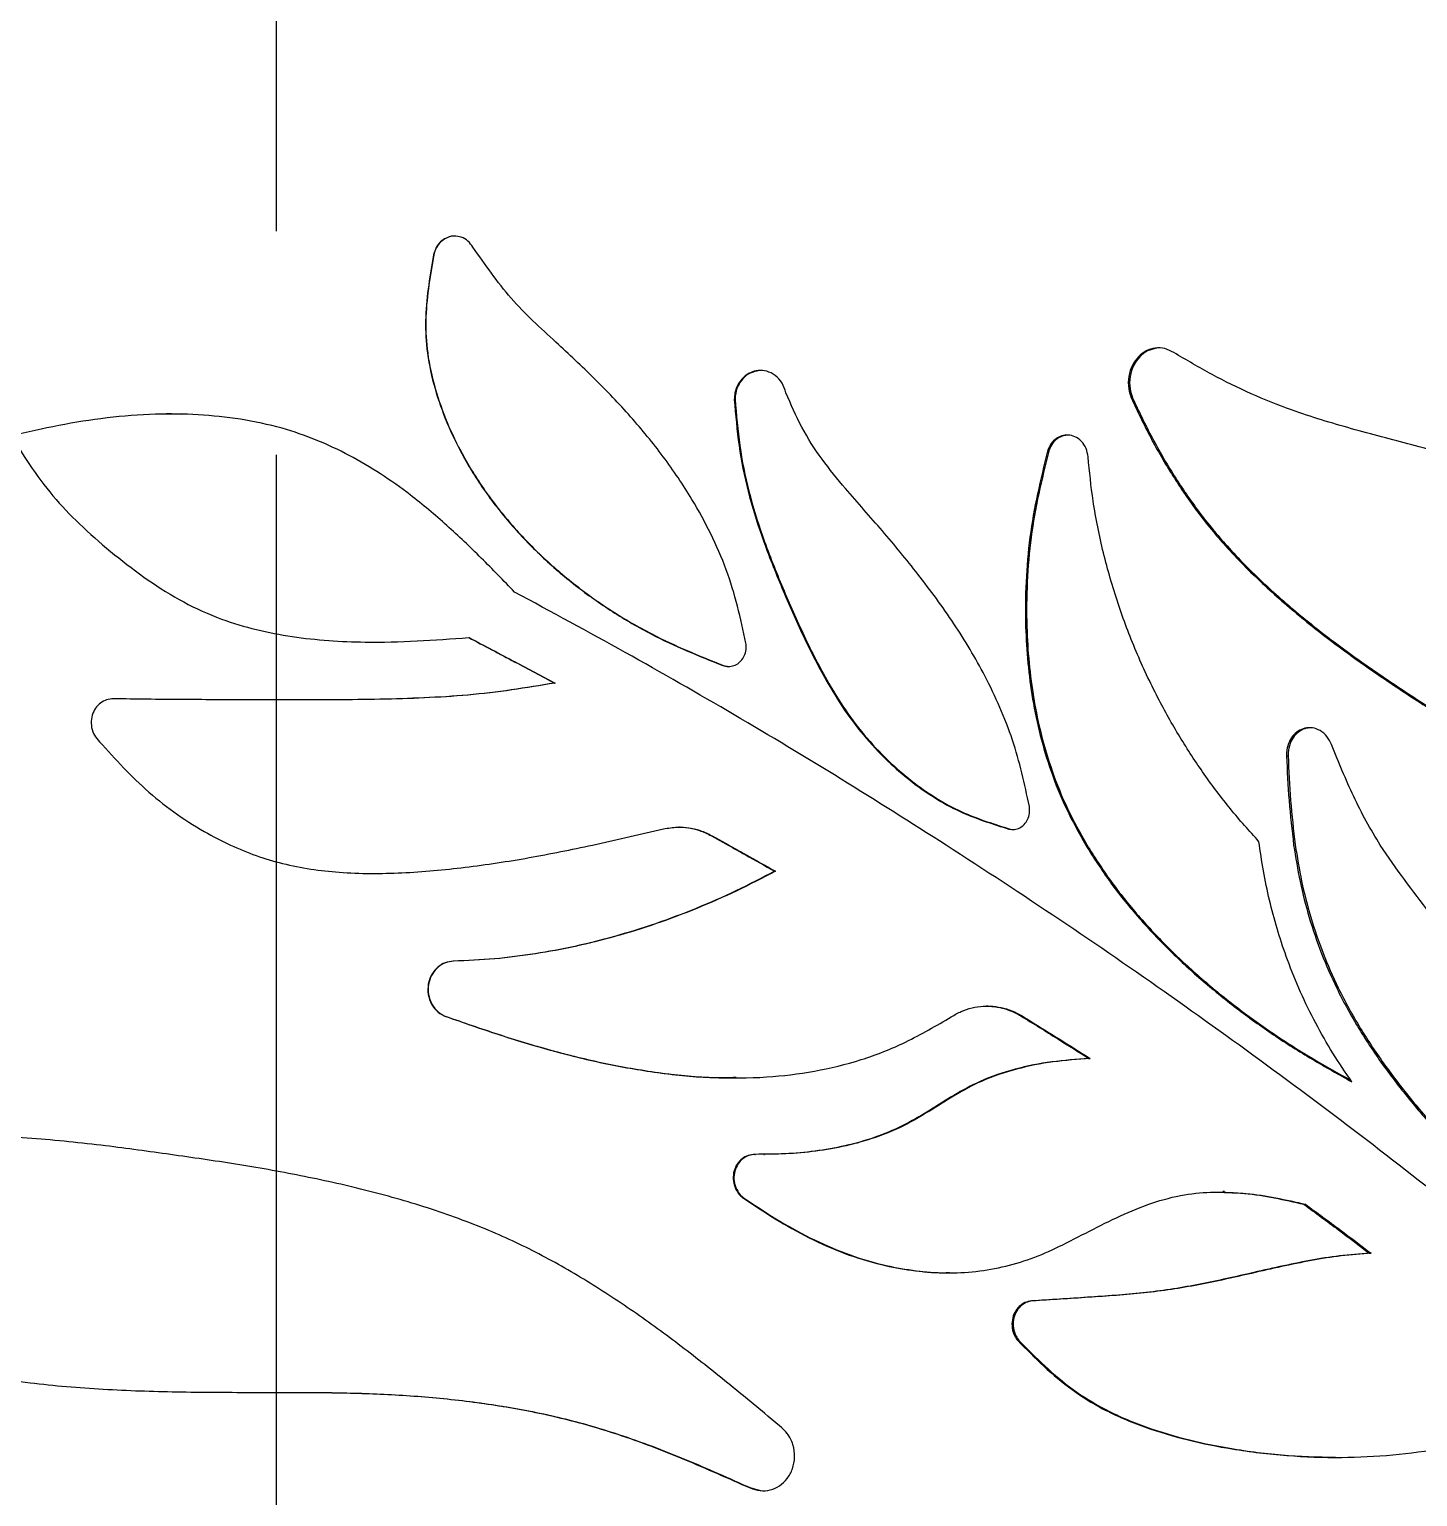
# Model space of a CAD drawing. Header units: millimetres. Extents: x 8 to 867, y 8 to 585.
# Drawn here: x 731.97 to 747.75, y 238.49 to 255.16 of the extents above; entities that cross this region are included whole.
import ezdxf

# ---------------------------------------------------------------- set-up
doc = ezdxf.new("R2010")
doc.units = ezdxf.units.MM
doc.linetypes.add('CENTERX2', pattern=[20.32, 12.7, -2.54, 2.54, -2.54])
doc.layers.add('CENTERLINE', color=4, linetype='CENTERX2')
doc.layers.add('OUTLINE', color=7, linetype='Continuous', lineweight=25)

msp = doc.modelspace()

# ---------------------------------------------------------------- linework, layer by layer
at = {"layer": 'CENTERLINE'}
msp.add_line((734.7799, 156.34842), (734.7799, 430.8663), dxfattribs=at)
at = {"layer": 'OUTLINE'}
for p, q in [((736.57108, 252.62169), (736.57393, 252.62169)), ((739.98438, 250.95767), (739.99264, 250.95767)), ((744.49477, 250.97561), (744.51018, 250.97561)), ((733.6994, 250.78594), (733.40474, 250.78992)), ((743.54487, 250.36935), (743.55878, 250.36935)), ((739.85447, 247.93415), (739.8625, 247.93415)), ((739.8625, 247.93415), (739.92373, 247.92335)), ((737.94231, 247.73442), (737.94732, 247.73442)), ((733.57135, 247.54844), (732.92612, 247.55573)), ((735.26721, 247.54393), (735.26814, 247.54393)), ((746.26024, 246.90775), (746.2784, 246.90775)), ((738.37144, 245.89283), (739.18098, 246.07744)), ((739.36046, 246.09737), (739.35221, 246.09737)), ((739.72439, 245.99946), (739.91509, 245.89283)), ((739.7322, 245.99946), (739.91727, 245.89615)), ((743.10505, 246.07478), (743.1182, 246.07478)), ((743.1182, 246.07478), (743.17028, 246.07228)), ((745.95241, 245.89283), (745.94726, 245.93229)), ((735.84823, 245.5711), (735.88089, 245.57179)), ((740.44185, 245.59643), (740.45079, 245.59643)), ((742.867, 244.0631), (742.85205, 244.0631)), ((736.70567, 243.94581), (736.7087, 243.94581)), ((744.01311, 243.46893), (744.02762, 243.46893)), ((740.21852, 242.379), (740.22705, 242.379)), ((740.32002, 242.37852), (740.32896, 242.37852)), ((745.55605, 241.95701), (745.53801, 241.95701)), ((740.07642, 241.89024), (740.08472, 241.89024)), ((746.45724, 241.81098), (746.47553, 241.81098)), ((747.20319, 241.25487), (747.22263, 241.25487)), ((743.20547, 240.2632), (743.21863, 240.2632)), ((740.17207, 238.58751), (740.28337, 238.55773))]:
    msp.add_line(p, q, dxfattribs=at)
for points, knots in [([(737.01398, 252.68841), (736.99669, 252.71258), (736.96205, 252.761), (736.88491, 252.80501), (736.80279, 252.81852), (736.72518, 252.80317), (736.65787, 252.76366), (736.60162, 252.70239), (736.58162, 252.64952), (736.57108, 252.62169)], [0, 0, 0, 0, 0.15292239, 0.30634578, 0.44699718, 0.57775182, 0.70897573, 0.84682211, 1, 1, 1, 1]), ([(736.80918, 252.81293), (736.8075, 252.81322), (736.78092, 252.81773), (736.728, 252.80127), (736.66073, 252.76406), (736.60441, 252.70208), (736.58442, 252.64936), (736.57393, 252.62169)], [0, 0, 0, 0, 0.01573632, 0.24894721, 0.48298496, 0.72863323, 1, 1, 1, 1]), ([(736.57108, 252.62169), (736.54967, 252.50168), (736.50684, 252.26166), (736.46895, 251.8981), (736.48133, 251.51723), (736.56142, 251.12905), (736.69247, 250.7392), (736.87966, 250.33822), (737.12691, 249.93396), (737.43724, 249.53598), (737.78891, 249.16948), (738.17683, 248.8369), (738.59649, 248.54058), (739.02045, 248.29398), (739.44371, 248.09828), (739.71751, 247.98888), (739.85447, 247.93415)], [0, 0, 0, 0, 0.058303114, 0.116602338, 0.174506867, 0.239785094, 0.3053925, 0.370830863, 0.451026216, 0.531515929, 0.611810095, 0.693736016, 0.775855659, 0.857802145, 0.928872678, 1, 1, 1, 1]), ([(736.57393, 252.62169), (736.55248, 252.50168), (736.50958, 252.26166), (736.47163, 251.8981), (736.48402, 251.51742), (736.56411, 251.12967), (736.69503, 250.74045), (736.88208, 250.33997), (737.12917, 249.93609), (737.43939, 249.5384), (737.79091, 249.17212), (738.17867, 248.83968), (738.59816, 248.54343), (739.02298, 248.29613), (739.44835, 248.09941), (739.72441, 247.98925), (739.8625, 247.93415)], [0, 0, 0, 0, 0.05826899, 0.11653302, 0.17440252, 0.23954015, 0.30500617, 0.37030366, 0.45040157, 0.53079205, 0.61098883, 0.69283558, 0.7748754, 0.85674378, 0.92834276, 1, 1, 1, 1]), ([(740.1162, 248.18737), (740.08605, 248.32845), (740.02579, 248.61036), (739.89988, 249.02955), (739.72203, 249.43391), (739.48638, 249.86635), (739.18356, 250.31304), (738.8084, 250.76929), (738.39662, 251.19935), (738.01777, 251.55391), (737.69365, 251.84801), (737.44295, 252.10517), (737.22159, 252.39069), (737.08321, 252.58914), (737.01398, 252.68841)], [0, 0, 0, 0, 0.0776478, 0.15516521, 0.23511397, 0.31509714, 0.42032198, 0.52561182, 0.63351132, 0.74145912, 0.805586, 0.86963746, 0.93478733, 1, 1, 1, 1]), ([(744.97926, 251.49007), (744.94632, 251.50772), (744.8803, 251.5431), (744.76855, 251.54662), (744.66344, 251.514), (744.57262, 251.44553), (744.50203, 251.34566), (744.46146, 251.21912), (744.45826, 251.08879), (744.48379, 251.00964), (744.49477, 250.97561)], [0, 0, 0, 0, 0.1205057, 0.24146602, 0.357418, 0.47639747, 0.6027398, 0.74057718, 0.88846344, 1, 1, 1, 1]), ([(744.78156, 251.53971), (744.74751, 251.53161), (744.67781, 251.51502), (744.58778, 251.44459), (744.51705, 251.34507), (744.47669, 251.21817), (744.47375, 251.08817), (744.49926, 251.00935), (744.51018, 250.97561)], [0, 0, 0, 0, 0.150690175, 0.308455608, 0.475885383, 0.658260295, 0.853725252, 1, 1, 1, 1]), ([(753.79577, 245.89283), (753.63254, 246.11991), (753.30609, 246.57406), (752.79679, 247.23795), (752.29838, 247.82463), (751.80695, 248.32537), (751.33014, 248.74585), (750.82662, 249.12776), (750.2793, 249.47807), (749.68696, 249.78947), (749.04453, 250.05586), (748.37348, 250.26303), (747.68791, 250.44086), (746.99954, 250.62061), (746.38697, 250.80469), (745.85776, 251.01632), (745.41172, 251.23647), (745.12338, 251.40555), (744.97926, 251.49007)], [0, 0, 0, 0, 0.07682108, 0.15364122, 0.23038191, 0.2899343, 0.34962949, 0.40930583, 0.4688325, 0.53437225, 0.59990508, 0.66680561, 0.73374195, 0.79958164, 0.86538545, 0.91021315, 0.95512205, 1, 1, 1, 1]), ([(740.5715, 251.03468), (740.55914, 251.07245), (740.53437, 251.14814), (740.45439, 251.23427), (740.35737, 251.28261), (740.25798, 251.29142), (740.16596, 251.26638), (740.08609, 251.21228), (740.02382, 251.13182), (739.99007, 251.04237), (739.98601, 250.98195), (739.98438, 250.95767)], [0, 0, 0, 0, 0.129925526, 0.260372814, 0.377362277, 0.484736322, 0.587023895, 0.690636571, 0.800799663, 0.919966499, 1, 1, 1, 1]), ([(740.26368, 251.28509), (740.2341, 251.27931), (740.17378, 251.26751), (740.09454, 251.21185), (740.03206, 251.13186), (739.99832, 251.04224), (739.99427, 250.98188), (739.99264, 250.95767)], [0, 0, 0, 0, 0.1947901, 0.39720807, 0.61221216, 0.84446029, 1, 1, 1, 1]), ([(739.98438, 250.95767), (739.99924, 250.78223), (740.02898, 250.43101), (740.13252, 249.91181), (740.29693, 249.38438), (740.5083, 248.84915), (740.74847, 248.3004), (740.98873, 247.8233), (741.23296, 247.42277), (741.47847, 247.10227), (741.74212, 246.82708), (742.01546, 246.59592), (742.29115, 246.40512), (742.57014, 246.25939), (742.84481, 246.15708), (743.01827, 246.10222), (743.10505, 246.07478)], [0, 0, 0, 0, 0.08551866, 0.17120477, 0.25664385, 0.35374746, 0.45088615, 0.54791713, 0.61339598, 0.67902603, 0.74441978, 0.79933621, 0.85436429, 0.90913676, 0.95454769, 1, 1, 1, 1]), ([(739.99264, 250.95767), (740.00752, 250.78223), (740.03731, 250.43099), (740.14102, 249.9118), (740.30557, 249.38469), (740.51704, 248.85009), (740.75716, 248.30223), (740.99745, 247.82542), (741.2419, 247.42462), (741.48804, 247.10345), (741.75237, 246.82776), (742.02642, 246.59627), (742.30277, 246.40526), (742.58236, 246.25942), (742.85754, 246.15708), (743.03129, 246.10222), (743.1182, 246.07478)], [0, 0, 0, 0, 0.08547748, 0.17112236, 0.25652024, 0.35343869, 0.45039272, 0.5472395, 0.61283406, 0.67857933, 0.7440874, 0.799085, 0.85419438, 0.90904808, 0.9545034, 1, 1, 1, 1]), ([(743.33766, 246.33357), (743.31064, 246.46054), (743.25663, 246.71434), (743.15082, 247.09229), (743.00612, 247.45961), (742.84234, 247.8023), (742.66615, 248.11894), (742.41945, 248.50968), (742.08755, 248.95995), (741.67043, 249.46623), (741.29177, 249.88862), (740.97566, 250.27513), (740.73991, 250.63756), (740.62752, 250.90257), (740.5715, 251.03468)], [0, 0, 0, 0, 0.0702465, 0.14040918, 0.21209797, 0.28381444, 0.34629696, 0.40878575, 0.53497961, 0.65060315, 0.76625408, 0.84421806, 0.92234406, 1, 1, 1, 1]), ([(744.49477, 250.97561), (744.56669, 250.82393), (744.71075, 250.52012), (744.96408, 250.08541), (745.24635, 249.67164), (745.58558, 249.26071), (745.98345, 248.86103), (746.43227, 248.46968), (746.90158, 248.10819), (747.38353, 247.77075), (747.92267, 247.41783), (748.51594, 247.04879), (749.37947, 246.53535), (750.01455, 246.14997), (750.4383, 245.89283)], [0, 0, 0, 0, 0.06075577, 0.12169648, 0.18255252, 0.24319221, 0.3167604, 0.39049999, 0.46445992, 0.53849309, 0.61230796, 0.70910929, 0.80590382, 1, 1, 1, 1]), ([(744.51018, 250.97561), (744.5822, 250.82398), (744.72644, 250.52026), (744.98004, 250.08572), (745.26256, 249.67214), (745.60212, 249.26137), (746.00035, 248.86183), (746.44959, 248.47061), (746.91932, 248.10926), (747.40168, 247.77198), (747.94115, 247.41931), (748.53468, 247.05062), (749.39845, 246.53775), (750.03378, 246.15292), (750.45771, 245.89615)], [0, 0, 0, 0, 0.06074755, 0.12167971, 0.18252775, 0.24315895, 0.3167495, 0.39051147, 0.46449365, 0.53854902, 0.61238633, 0.70916788, 0.80594289, 1, 1, 1, 1]), ([(737.48764, 248.76855), (737.3623, 248.89802), (737.11162, 249.15694), (736.7206, 249.53018), (736.33972, 249.85139), (735.96798, 250.11571), (735.61153, 250.32652), (735.23719, 250.5032), (734.82375, 250.64516), (734.37263, 250.7403), (733.89055, 250.79057), (733.38276, 250.79737), (732.8537, 250.75495), (732.3072, 250.66711), (731.94783, 250.58577), (731.76818, 250.5451)], [0, 0, 0, 0, 0.0846497, 0.16930135, 0.25382072, 0.31842374, 0.38330726, 0.44805295, 0.51246742, 0.58811199, 0.66401533, 0.73978422, 0.82639962, 0.91321614, 1, 1, 1, 1]), ([(731.76818, 250.5451), (731.84516, 250.41928), (731.99925, 250.16744), (732.26977, 249.81633), (732.5872, 249.49221), (732.94001, 249.19003), (733.3171, 248.89985), (733.72053, 248.64808), (734.13459, 248.45925), (734.55152, 248.33618), (734.95987, 248.25782), (735.3737, 248.21375), (735.84745, 248.1943), (736.37926, 248.20814), (736.77092, 248.23704), (736.9668, 248.2515)], [0, 0, 0, 0, 0.07300132, 0.146114759, 0.218949388, 0.29730638, 0.376008273, 0.454283129, 0.532054238, 0.600181284, 0.668603375, 0.737203014, 0.805572943, 0.902758272, 1, 1, 1, 1]), ([(744.00473, 250.3056), (743.99924, 250.33833), (743.98822, 250.40394), (743.93314, 250.48518), (743.8606, 250.53834), (743.78113, 250.55802), (743.70525, 250.54849), (743.63763, 250.51377), (743.58205, 250.45704), (743.55563, 250.40401), (743.54608, 250.37324), (743.54487, 250.36935)], [0, 0, 0, 0, 0.140933486, 0.282536108, 0.412206765, 0.529172923, 0.639200424, 0.747791157, 0.861022619, 0.982395784, 1, 1, 1, 1]), ([(743.78212, 250.55188), (743.76129, 250.55075), (743.71594, 250.54828), (743.65181, 250.51339), (743.59603, 250.45723), (743.56955, 250.404), (743.55998, 250.37323), (743.55878, 250.36935)], [0, 0, 0, 0, 0.20376564, 0.44372038, 0.69369581, 0.96133491, 1, 1, 1, 1]), ([(743.54487, 250.36935), (743.50502, 250.20791), (743.42536, 249.88521), (743.3358, 249.39026), (743.29392, 248.88499), (743.28953, 248.40699), (743.31625, 247.96209), (743.37035, 247.54892), (743.4564, 247.13763), (743.582, 246.71921), (743.75071, 246.29921), (743.90228, 246.02879), (743.97849, 245.89283)], [0, 0, 0, 0, 0.10825493, 0.21640026, 0.32672829, 0.4370747, 0.52633977, 0.6155915, 0.70702219, 0.79843182, 0.89865199, 1, 1, 1, 1]), ([(743.55878, 250.36935), (743.51886, 250.20793), (743.43908, 249.88526), (743.34938, 249.39032), (743.30742, 248.88504), (743.30301, 248.40719), (743.32973, 247.96261), (743.38379, 247.54993), (743.46977, 247.13914), (743.59521, 246.72128), (743.76366, 246.3019), (743.91497, 246.0319), (743.99104, 245.89615)], [0, 0, 0, 0, 0.10833566, 0.21656167, 0.3269783, 0.43741317, 0.52663729, 0.61584942, 0.70723798, 0.79860696, 0.8987402, 1, 1, 1, 1]), ([(745.94726, 245.93229), (745.8376, 246.05447), (745.61827, 246.29884), (745.31882, 246.69856), (745.04269, 247.12056), (744.78224, 247.58585), (744.54499, 248.09125), (744.33638, 248.64183), (744.17209, 249.2136), (744.0582, 249.7715), (744.02149, 250.13819), (744.00473, 250.3056)], [0, 0, 0, 0, 0.10234926, 0.20470474, 0.30924251, 0.41378351, 0.53293589, 0.65208202, 0.77459305, 0.89709156, 1, 1, 1, 1]), ([(742.39235, 245.89283), (741.99547, 246.14465), (741.20171, 246.64829), (739.98454, 247.37853), (738.7478, 248.08772), (737.90769, 248.54161), (737.48764, 248.76855)], [0, 0, 0, 0, 0.24941932, 0.49883448, 0.74941625, 1, 1, 1, 1]), ([(736.9668, 248.2515), (737.05408, 248.20526), (737.22864, 248.11276), (737.55387, 247.94039), (737.79168, 247.81429), (737.94231, 247.73442)], [0, 0, 0, 0, 0.26824676, 0.53649404, 1, 1, 1, 1]), ([(736.97027, 248.2515), (737.05758, 248.20531), (737.23219, 248.11293), (737.55794, 247.94056), (737.79623, 247.81441), (737.94732, 247.73442)], [0, 0, 0, 0, 0.26791558, 0.5358308, 1, 1, 1, 1]), ([(739.85447, 247.93415), (739.87536, 247.92888), (739.91717, 247.91835), (739.98152, 247.93041), (740.03837, 247.96206), (740.08409, 248.01233), (740.11393, 248.07848), (740.12181, 248.13989), (740.11748, 248.1765), (740.1162, 248.18737)], [0, 0, 0, 0, 0.14628695, 0.29268679, 0.43751916, 0.58776256, 0.75021381, 0.92577769, 1, 1, 1, 1]), ([(737.94231, 247.73442), (737.77857, 247.70725), (737.45115, 247.65293), (736.95556, 247.59363), (736.45679, 247.56407), (735.95715, 247.5488), (735.54044, 247.54382), (735.20713, 247.5439), (734.87379, 247.54457), (734.36891, 247.54594), (733.69254, 247.54516), (733.18354, 247.55221), (732.92905, 247.55573)], [0, 0, 0, 0, 0.0994862, 0.19892909, 0.29840664, 0.39790178, 0.49729404, 0.54698701, 0.59667985, 0.69606753, 0.84803629, 1, 1, 1, 1]), ([(737.94732, 247.73442), (737.78357, 247.70731), (737.45614, 247.65309), (736.96056, 247.5936), (736.46176, 247.56484), (736.12709, 247.55248), (735.95874, 247.55037), (735.95717, 247.55035)], [0, 0, 0, 0, 0.24943669, 0.49876561, 0.74818206, 0.99764194, 1, 1, 1, 1]), ([(732.92905, 247.55573), (732.90256, 247.55356), (732.84962, 247.54921), (732.77805, 247.5094), (732.72077, 247.44918), (732.68273, 247.36933), (732.67072, 247.27661), (732.68734, 247.18251), (732.72149, 247.13037), (732.73773, 247.10558)], [0, 0, 0, 0, 0.13074998, 0.26140463, 0.39536097, 0.53796831, 0.6922009, 0.85366005, 1, 1, 1, 1]), ([(746.77125, 247.03469), (746.75598, 247.06691), (746.72536, 247.13154), (746.64601, 247.19799), (746.55724, 247.23045), (746.46975, 247.22634), (746.39109, 247.19252), (746.32525, 247.13181), (746.27751, 247.04713), (746.2603, 246.96772), (746.26026, 246.92007), (746.26024, 246.90775)], [0, 0, 0, 0, 0.12950493, 0.25970852, 0.37849114, 0.48861084, 0.59604834, 0.70720371, 0.8261373, 0.95506938, 1, 1, 1, 1]), ([(746.5564, 247.22417), (746.53362, 247.22477), (746.48313, 247.22611), (746.40939, 247.19191), (746.34341, 247.13185), (746.2956, 247.04684), (746.27845, 246.96752), (746.27841, 246.91997), (746.2784, 246.90775)], [0, 0, 0, 0, 0.14749789, 0.32700335, 0.51263457, 0.71101281, 0.92577092, 1, 1, 1, 1]), ([(732.73773, 247.10558), (732.82696, 247.0061), (733.00534, 246.80724), (733.29118, 246.52084), (733.60967, 246.26556), (733.93451, 246.05415), (734.15841, 245.94298), (734.25942, 245.89283)], [0, 0, 0, 0, 0.20459755, 0.40900528, 0.61840542, 0.82783817, 1, 1, 1, 1]), ([(747.32597, 245.89283), (747.27164, 245.98249), (747.16299, 246.16183), (746.97262, 246.54081), (746.85198, 246.83668), (746.77125, 247.03469)], [0, 0, 0, 0, 0.24853898, 0.49709881, 1, 1, 1, 1]), ([(746.26024, 246.90775), (746.26773, 246.73831), (746.28271, 246.39915), (746.32191, 246.0617), (746.34153, 245.89283)], [0, 0, 0, 0, 0.4995888, 1, 1, 1, 1]), ([(746.2784, 246.90775), (746.28588, 246.73887), (746.30083, 246.40082), (746.33981, 246.06446), (746.35932, 245.89615)], [0, 0, 0, 0, 0.49959346, 1, 1, 1, 1]), ([(743.10505, 246.07478), (743.1263, 246.07218), (743.16882, 246.06698), (743.23044, 246.08751), (743.28239, 246.12692), (743.32092, 246.1838), (743.34339, 246.25537), (743.33961, 246.30689), (743.33766, 246.33357)], [0, 0, 0, 0, 0.15700097, 0.31413015, 0.46958794, 0.63278183, 0.80985773, 1, 1, 1, 1]), ([(739.18098, 246.07744), (739.23296, 246.08646), (739.32609, 246.10263), (739.46367, 246.09212), (739.59557, 246.06231), (739.67937, 246.02142), (739.72439, 245.99946)], [0, 0, 0, 0, 0.28154401, 0.50446918, 0.73381873, 1, 1, 1, 1]), ([(739.342, 246.09693), (739.34277, 246.09703), (739.38494, 246.1024), (739.47112, 246.0904), (739.60316, 246.06283), (739.68715, 246.02159), (739.7322, 245.99946)], [0, 0, 0, 0, 0.00574603, 0.31455877, 0.63226839, 1, 1, 1, 1]), ([(734.77028, 225.12804), (734.58009, 225.34379), (734.0351, 225.962), (733.09679, 226.9442), (731.87181, 228.17257), (730.52519, 229.45621), (729.07203, 230.80487), (727.61941, 232.13715), (726.18568, 233.46909), (724.77354, 234.80045), (723.37066, 236.11412), (721.98081, 237.40811), (720.70846, 238.57779), (719.55349, 239.6287), (718.51621, 240.56987), (717.49354, 241.49472), (716.48164, 242.40813), (715.4825, 243.30896), (714.49906, 244.19482), (713.53726, 245.06073), (712.9186, 245.61774), (712.60937, 245.89615)], [0, 0, 0, 0, 0.02647875, 0.07587289, 0.12521195, 0.18670984, 0.24824758, 0.30978944, 0.37129327, 0.43281494, 0.49437841, 0.55593432, 0.61744577, 0.66481137, 0.71220126, 0.75958896, 0.80695158, 0.85519983, 0.90348024, 0.9517568, 1, 1, 1, 1]), ([(737.2726, 222.05664), (736.94938, 222.48467), (736.30259, 223.34119), (735.27073, 224.57734), (734.20165, 225.78039), (733.09759, 226.94818), (731.87199, 228.17598), (730.52679, 229.46103), (729.07452, 230.81063), (727.623, 232.14405), (726.19037, 233.47711), (724.77933, 234.80956), (723.37747, 236.12423), (721.98865, 237.41919), (720.71833, 238.58874), (719.56638, 239.63854), (718.53303, 240.57761), (717.51421, 241.50046), (716.50611, 242.4119), (715.51071, 243.31082), (714.53092, 244.19484), (713.57263, 245.05899), (712.95615, 245.61495), (712.64802, 245.89283)], [0, 0, 0, 0, 0.04402205, 0.08809097, 0.13218404, 0.17626853, 0.22030357, 0.27519056, 0.33011297, 0.38503915, 0.43993128, 0.49483962, 0.54978535, 0.60472429, 0.65962346, 0.70176878, 0.74393563, 0.78610046, 0.82824315, 0.87117009, 0.9141255, 0.95707755, 1, 1, 1, 1]), ([(734.25942, 245.89283), (734.3556, 245.85144), (734.54794, 245.76866), (734.85365, 245.67896), (735.16972, 245.61704), (735.5041, 245.58013), (735.85071, 245.56733), (736.32941, 245.57921), (736.93168, 245.63539), (737.65375, 245.74434), (738.13197, 245.84328), (738.37144, 245.89283)], [0, 0, 0, 0, 0.07494412, 0.14988133, 0.22753472, 0.30521869, 0.39043009, 0.4756697, 0.64807333, 0.82377715, 1, 1, 1, 1]), ([(739.91509, 245.89283), (739.97909, 245.85695), (740.15496, 245.75837), (740.33032, 245.65939), (740.44185, 245.59643)], [0, 0, 0, 0, 0.36392516, 1, 1, 1, 1]), ([(739.91727, 245.89615), (739.9813, 245.86032), (740.15943, 245.76064), (740.33703, 245.66055), (740.45079, 245.59643)], [0, 0, 0, 0, 0.35945049, 1, 1, 1, 1]), ([(760.98377, 227.7222), (760.79413, 228.06743), (760.41478, 228.75801), (759.79945, 229.75694), (759.14532, 230.72944), (758.44871, 231.67306), (757.71389, 232.59433), (756.94805, 233.4886), (756.15382, 234.36024), (755.33569, 235.21539), (754.35058, 236.20538), (753.19263, 237.34047), (751.95248, 238.51802), (750.77937, 239.58085), (749.68255, 240.52911), (748.55531, 241.46062), (747.39082, 242.37915), (746.18963, 243.28462), (744.95199, 244.17618), (743.68861, 245.04875), (742.82434, 245.61153), (742.39235, 245.89283)], [0, 0, 0, 0, 0.0467904, 0.09359577, 0.14038341, 0.18770681, 0.23504473, 0.28237244, 0.32911649, 0.37586938, 0.42261528, 0.49310929, 0.56360319, 0.6176416, 0.67170761, 0.72577075, 0.77980525, 0.83483842, 0.88990706, 0.94497196, 1, 1, 1, 1]), ([(743.97849, 245.89283), (744.06802, 245.75209), (744.24711, 245.47056), (744.56409, 245.07903), (744.91005, 244.70982), (745.2877, 244.3615), (745.68874, 244.03697), (746.11089, 243.73256), (746.55046, 243.45615), (746.85122, 243.2881), (747.00163, 243.20405)], [0, 0, 0, 0, 0.11976916, 0.23957681, 0.36303736, 0.48652566, 0.6139254, 0.74134297, 0.87063899, 1, 1, 1, 1]), ([(743.99104, 245.89615), (744.08057, 245.7554), (744.25966, 245.47387), (744.57665, 245.08234), (744.92265, 244.71314), (745.30082, 244.36445), (745.70288, 244.03923), (746.12667, 243.73397), (746.55779, 243.46293), (746.8494, 243.30011), (746.9901, 243.22155)], [0, 0, 0, 0, 0.1206152, 0.24126918, 0.3656056, 0.48996979, 0.61871843, 0.74748516, 0.87815934, 1, 1, 1, 1]), ([(747.00163, 243.20405), (746.92892, 243.31147), (746.78321, 243.52675), (746.58827, 243.86689), (746.41564, 244.22109), (746.2338, 244.67102), (746.09697, 245.11912), (746.00185, 245.55761), (745.96889, 245.78108), (745.95241, 245.89283)], [0, 0, 0, 0, 0.13480369, 0.27016683, 0.40500363, 0.54058424, 0.76858311, 0.8842833, 1, 1, 1, 1]), ([(746.34153, 245.89283), (746.36388, 245.75426), (746.40858, 245.47715), (746.5146, 245.06512), (746.65337, 244.65958), (746.83893, 244.23517), (747.07684, 243.80358), (747.36969, 243.36716), (747.69333, 242.95153), (748.06091, 242.53084), (748.32249, 242.25543), (748.46376, 242.10669)], [0, 0, 0, 0, 0.09380661, 0.18759306, 0.28410522, 0.38061777, 0.49831301, 0.61606453, 0.73699853, 0.85796614, 1, 1, 1, 1]), ([(746.35932, 245.89615), (746.38161, 245.75769), (746.42617, 245.48079), (746.53194, 245.06908), (746.67044, 244.66382), (746.85559, 244.23993), (747.09289, 243.80903), (747.3849, 243.37347), (747.70774, 242.95872), (748.07716, 242.53563), (748.34125, 242.25801), (748.48521, 242.10669)], [0, 0, 0, 0, 0.09361766, 0.18721383, 0.28353037, 0.37984762, 0.49713515, 0.61447815, 0.73499662, 0.85554872, 1, 1, 1, 1]), ([(748.85344, 242.33094), (748.83622, 242.49836), (748.80182, 242.83294), (748.71453, 243.33637), (748.57158, 243.83133), (748.38804, 244.30236), (748.15728, 244.73373), (747.89071, 245.12606), (747.59627, 245.4973), (747.41603, 245.76104), (747.32597, 245.89283)], [0, 0, 0, 0, 0.12670145, 0.25320939, 0.38384925, 0.51446731, 0.63494977, 0.7555725, 0.87786305, 1, 1, 1, 1]), ([(740.44185, 245.59643), (740.29651, 245.52065), (740.00541, 245.36888), (739.55319, 245.17044), (739.08978, 244.99545), (738.6285, 244.85185), (738.17142, 244.7379), (737.71847, 244.65344), (737.25791, 244.59475), (736.94666, 244.58109), (736.79104, 244.57427)], [0, 0, 0, 0, 0.12951371, 0.25940074, 0.38892448, 0.51890244, 0.63821562, 0.75752103, 0.87876382, 1, 1, 1, 1]), ([(740.45079, 245.59643), (740.3054, 245.52074), (740.01421, 245.36915), (739.5619, 245.17094), (739.09844, 244.9961), (738.63671, 244.85245), (738.17874, 244.73832), (737.72443, 244.65364), (737.26248, 244.59479), (736.95029, 244.58111), (736.79421, 244.57427)], [0, 0, 0, 0, 0.12932757, 0.25902564, 0.38836292, 0.51815103, 0.63765081, 0.75714266, 0.87857471, 1, 1, 1, 1]), ([(736.79104, 244.57427), (736.7596, 244.57027), (736.69676, 244.56228), (736.61366, 244.51101), (736.54817, 244.43581), (736.5065, 244.33767), (736.49685, 244.22465), (736.52508, 244.11042), (736.58964, 244.01348), (736.65858, 243.96463), (736.69892, 243.94851), (736.70567, 243.94581)], [0, 0, 0, 0, 0.10871227, 0.21730464, 0.32947839, 0.45041663, 0.5805927, 0.71582253, 0.8498043, 0.97487318, 1, 1, 1, 1]), ([(736.79421, 244.57427), (736.76268, 244.57026), (736.69967, 244.56225), (736.61636, 244.51086), (736.55075, 244.43551), (736.50912, 244.33726), (736.49959, 244.22428), (736.52795, 244.11021), (736.59255, 244.01345), (736.6615, 243.96465), (736.70189, 243.94852), (736.7087, 243.94581)], [0, 0, 0, 0, 0.108940547, 0.217765344, 0.33009612, 0.451053614, 0.581076687, 0.716026919, 0.849733495, 0.974693644, 1, 1, 1, 1]), ([(740.52506, 239.27117), (740.35358, 239.41443), (740.00988, 239.70155), (739.48431, 240.12189), (738.94418, 240.52444), (738.38559, 240.89886), (737.80517, 241.23559), (737.1772, 241.53263), (736.50098, 241.7781), (735.78418, 241.98105), (735.05467, 242.14141), (734.31768, 242.27085), (733.57773, 242.37728), (732.80645, 242.48464), (732.00067, 242.56691), (731.16074, 242.61174), (730.32351, 242.65614), (729.4857, 242.72365), (728.65433, 242.85912), (727.83553, 243.06186), (727.03483, 243.31239), (726.29031, 243.58357), (725.59636, 243.85841), (725.16507, 244.03678), (724.94941, 244.12597)], [0, 0, 0, 0, 0.04002455, 0.080219, 0.12040147, 0.16045139, 0.20033971, 0.24015942, 0.28433012, 0.32857253, 0.37296927, 0.41748664, 0.46200787, 0.50636483, 0.55658765, 0.60687005, 0.65715962, 0.70739208, 0.75856734, 0.80987979, 0.86128707, 0.91259208, 0.95629498, 1, 1, 1, 1]), ([(742.45095, 243.94246), (742.48809, 243.9641), (742.56237, 244.00738), (742.68531, 244.04728), (742.81277, 244.06574), (742.94098, 244.06149), (743.06561, 244.03442), (743.16595, 243.99524), (743.22247, 243.96265), (743.24223, 243.95126)], [0, 0, 0, 0, 0.15417032, 0.30830133, 0.46267136, 0.61703732, 0.76795328, 0.91889787, 1, 1, 1, 1]), ([(742.8235, 244.06159), (742.82439, 244.06172), (742.86775, 244.06795), (742.95465, 244.05981), (743.0794, 244.03462), (743.17971, 243.9949), (743.23607, 243.96247), (743.25554, 243.95126)], [0, 0, 0, 0, 0.00601154, 0.29222262, 0.57216775, 0.85216766, 1, 1, 1, 1]), ([(743.24223, 243.95126), (743.31228, 243.90802), (743.45238, 243.82155), (743.7097, 243.66111), (743.89607, 243.54306), (744.01311, 243.46893)], [0, 0, 0, 0, 0.27114495, 0.54228863, 1, 1, 1, 1]), ([(743.25554, 243.95126), (743.32562, 243.90807), (743.46578, 243.82169), (743.7235, 243.66126), (743.91024, 243.54316), (744.02762, 243.46893)], [0, 0, 0, 0, 0.27083445, 0.54166711, 1, 1, 1, 1]), ([(736.70567, 243.94581), (736.90196, 243.87739), (737.29459, 243.74053), (737.89037, 243.55882), (738.49577, 243.40891), (739.11064, 243.30101), (739.73186, 243.2425), (740.33011, 243.24614), (740.8981, 243.31494), (741.42921, 243.44391), (741.86056, 243.61312), (742.19473, 243.79192), (742.36553, 243.89227), (742.45095, 243.94246)], [0, 0, 0, 0, 0.103253063, 0.206525641, 0.309675284, 0.413794443, 0.518052256, 0.621970935, 0.71419849, 0.806705642, 0.898737067, 0.949356115, 1, 1, 1, 1]), ([(736.7087, 243.94581), (736.90569, 243.87724), (737.29971, 243.74009), (737.89757, 243.55835), (738.50515, 243.40746), (739.122, 243.30292), (739.62478, 243.2462), (739.9188, 243.25327), (740.00504, 243.25534)], [0, 0, 0, 0, 0.18394435, 0.36792337, 0.55168341, 0.73717665, 0.92291857, 1, 1, 1, 1]), ([(724.58467, 243.44975), (724.7713, 243.26917), (725.14508, 242.90749), (725.74608, 242.40586), (726.37587, 241.93735), (727.03527, 241.5083), (727.75075, 241.10706), (728.52411, 240.73847), (729.35474, 240.40659), (730.21105, 240.13116), (731.0871, 239.91752), (731.956, 239.77507), (732.81184, 239.70336), (733.64903, 239.6769), (734.4878, 239.6732), (735.27288, 239.67579), (736.00424, 239.65849), (736.68049, 239.60972), (737.35244, 239.52331), (738.01516, 239.39212), (738.7078, 239.19275), (739.42271, 238.91666), (739.91665, 238.69724), (740.16369, 238.58751)], [0, 0, 0, 0, 0.04771816, 0.09557057, 0.14344756, 0.19126046, 0.23894532, 0.29241879, 0.34612772, 0.39986949, 0.45348747, 0.50688448, 0.55618864, 0.60556117, 0.6549969, 0.70438731, 0.74424559, 0.78424792, 0.82422487, 0.86408109, 0.90381649, 0.95189479, 1, 1, 1, 1]), ([(744.01311, 243.46893), (743.87277, 243.45845), (743.59193, 243.43748), (743.17583, 243.35582), (742.79959, 243.22946), (742.47669, 243.05223), (742.19133, 242.86842), (741.89619, 242.69519), (741.57749, 242.56418), (741.24399, 242.4704), (740.90377, 242.41134), (740.56122, 242.38023), (740.33276, 242.37941), (740.21852, 242.379)], [0, 0, 0, 0, 0.10678435, 0.21370354, 0.31995073, 0.40447144, 0.48926996, 0.57392772, 0.65959774, 0.745609, 0.83144696, 0.91571209, 1, 1, 1, 1]), ([(744.02762, 243.46893), (743.8873, 243.45848), (743.60649, 243.43756), (743.19041, 243.35616), (742.81393, 243.2302), (742.49056, 243.05327), (742.20468, 242.86947), (741.90913, 242.69609), (741.59008, 242.56484), (741.25621, 242.47088), (740.9152, 242.41155), (740.57142, 242.38026), (740.34185, 242.37942), (740.22705, 242.379)], [0, 0, 0, 0, 0.10661996, 0.21337336, 0.31946061, 0.40396843, 0.4887559, 0.57340562, 0.65905655, 0.74504783, 0.83086604, 0.91542158, 1, 1, 1, 1]), ([(740.21852, 242.379), (740.19235, 242.37661), (740.14005, 242.37183), (740.06981, 242.33131), (740.01362, 242.27033), (739.97738, 242.18967), (739.96722, 242.09635), (739.9883, 242.00137), (740.03022, 241.93133), (740.06541, 241.90003), (740.07642, 241.89024)], [0, 0, 0, 0, 0.12016792, 0.24019426, 0.36463461, 0.49737783, 0.6385594, 0.78551274, 0.93294182, 1, 1, 1, 1]), ([(740.22705, 242.379), (740.20081, 242.3766), (740.14836, 242.37182), (740.07794, 242.33119), (740.02165, 242.27007), (739.98543, 242.18931), (739.97538, 242.096), (739.99657, 242.00115), (740.03852, 241.93125), (740.07371, 241.90001), (740.08472, 241.89024)], [0, 0, 0, 0, 0.12043644, 0.24073541, 0.36537463, 0.4981586, 0.63920796, 0.78586832, 0.93300636, 1, 1, 1, 1]), ([(740.07642, 241.89024), (740.19905, 241.8073), (740.44485, 241.64106), (740.83302, 241.42546), (741.23667, 241.24556), (741.62803, 241.12476), (741.99895, 241.05623), (742.34407, 241.0271), (742.68945, 241.03737), (743.02961, 241.09296), (743.36029, 241.189), (743.69025, 241.33294), (744.02151, 241.50923), (744.37048, 241.68288), (744.72786, 241.8316), (745.08636, 241.92768), (745.44132, 241.95736), (745.78381, 241.93987), (746.12353, 241.88917), (746.34616, 241.837), (746.45724, 241.81098)], [0, 0, 0, 0, 0.06376186, 0.1277989, 0.19160097, 0.25504094, 0.30570779, 0.35648905, 0.40708567, 0.45796387, 0.50904279, 0.55996532, 0.61819134, 0.67660296, 0.73461177, 0.79228587, 0.84389265, 0.89582322, 0.94802343, 1, 1, 1, 1]), ([(740.08472, 241.89024), (740.20739, 241.8074), (740.45327, 241.64135), (740.8415, 241.42589), (741.24513, 241.24638), (741.63688, 241.12448), (742.00837, 241.05861), (742.26539, 241.02922), (742.40607, 241.03509), (742.43153, 241.03615)], [0, 0, 0, 0, 0.1732218, 0.34718716, 0.52051774, 0.69287047, 0.83098691, 0.96941575, 1, 1, 1, 1]), ([(745.55558, 241.94521), (745.63686, 241.94313), (745.83325, 241.93809), (746.14087, 241.88838), (746.36414, 241.83674), (746.47553, 241.81098)], [0, 0, 0, 0, 0.26136417, 0.63147463, 1, 1, 1, 1]), ([(746.45724, 241.81098), (746.52331, 241.76274), (746.65544, 241.66625), (746.90469, 241.48144), (747.08642, 241.3435), (747.20319, 241.25487)], [0, 0, 0, 0, 0.2633102, 0.52662184, 1, 1, 1, 1]), ([(746.47553, 241.81098), (746.54163, 241.76279), (746.67383, 241.66641), (746.92346, 241.4816), (747.10554, 241.34361), (747.22263, 241.25487)], [0, 0, 0, 0, 0.26303588, 0.52607108, 1, 1, 1, 1]), ([(747.20319, 241.25487), (747.0899, 241.24657), (746.86328, 241.22998), (746.41025, 241.15529), (745.87329, 241.03344), (745.24465, 240.88837), (744.62717, 240.79631), (743.99774, 240.75378), (743.57353, 240.72692), (743.36132, 240.71349)], [0, 0, 0, 0, 0.08959468, 0.17922608, 0.36008813, 0.51895963, 0.67829937, 0.83907198, 1, 1, 1, 1]), ([(747.22263, 241.25487), (747.10916, 241.24657), (746.88216, 241.22998), (746.42839, 241.15528), (745.89054, 241.03342), (745.26088, 240.88835), (744.64246, 240.7963), (744.01209, 240.75378), (743.58725, 240.72692), (743.37473, 240.71349)], [0, 0, 0, 0, 0.08960333, 0.17924324, 0.36011772, 0.51898456, 0.67831873, 0.83908188, 1, 1, 1, 1]), ([(743.36132, 240.71349), (743.33549, 240.7087), (743.28388, 240.69912), (743.2177, 240.65152), (743.16767, 240.5844), (743.13925, 240.49924), (743.13856, 240.4046), (743.16359, 240.32219), (743.19389, 240.27951), (743.20547, 240.2632)], [0, 0, 0, 0, 0.13828184, 0.2763986, 0.41932989, 0.57089682, 0.73191808, 0.89755895, 1, 1, 1, 1]), ([(743.37473, 240.71349), (743.34884, 240.70869), (743.29709, 240.6991), (743.23075, 240.65141), (743.18065, 240.58417), (743.15226, 240.49895), (743.15166, 240.40437), (743.17675, 240.32208), (743.20705, 240.27948), (743.21863, 240.2632)], [0, 0, 0, 0, 0.138552689, 0.276944981, 0.420061189, 0.57161398, 0.732416983, 0.89773, 1, 1, 1, 1]), ([(743.20547, 240.2632), (743.30329, 240.16418), (743.499, 239.96608), (743.81704, 239.69834), (744.19904, 239.45942), (744.64538, 239.27349), (745.13968, 239.12522), (745.68165, 239.01772), (746.26473, 238.94856), (746.87525, 238.92634), (747.46951, 238.95688), (748.04443, 239.03304), (748.6093, 239.14376), (748.97643, 239.24005), (749.15983, 239.28815)], [0, 0, 0, 0, 0.06251426, 0.12506546, 0.18718951, 0.26668718, 0.34653098, 0.42625654, 0.52496321, 0.62367393, 0.71756756, 0.81168048, 0.90592561, 1, 1, 1, 1]), ([(743.21863, 240.2632), (743.31651, 240.16426), (743.51235, 239.96632), (743.83052, 239.69878), (744.21289, 239.45982), (744.65991, 239.2738), (745.15526, 239.12521), (745.69846, 239.01827), (746.27955, 238.94636), (746.68959, 238.9392), (746.89264, 238.93565)], [0, 0, 0, 0, 0.10036395, 0.20078651, 0.30052517, 0.42841571, 0.5568632, 0.68512103, 0.84406864, 1, 1, 1, 1]), ([(734.82115, 239.67329), (734.98981, 239.6734), (735.3847, 239.67367), (736.00637, 239.65831), (736.68443, 239.60964), (737.35815, 239.52293), (738.0227, 239.3916), (738.71573, 239.19153), (739.43198, 238.91845), (739.92509, 238.69795), (740.17207, 238.58751)], [0, 0, 0, 0, 0.09143529, 0.21407209, 0.33715168, 0.46015344, 0.58278439, 0.70504351, 0.85227073, 1, 1, 1, 1]), ([(740.16369, 238.58751), (740.20095, 238.57461), (740.2755, 238.54879), (740.39427, 238.56038), (740.50189, 238.60875), (740.59072, 238.69213), (740.6523, 238.80515), (740.67754, 238.94032), (740.65788, 239.08207), (740.60113, 239.1971), (740.54595, 239.25083), (740.52506, 239.27117)], [0, 0, 0, 0, 0.10639448, 0.21287345, 0.31785427, 0.42593429, 0.54089306, 0.66336199, 0.79222194, 0.92134563, 1, 1, 1, 1])]:
    msp.add_open_spline(points, degree=3, knots=knots, dxfattribs=at)

doc.saveas('drawing.dxf')
